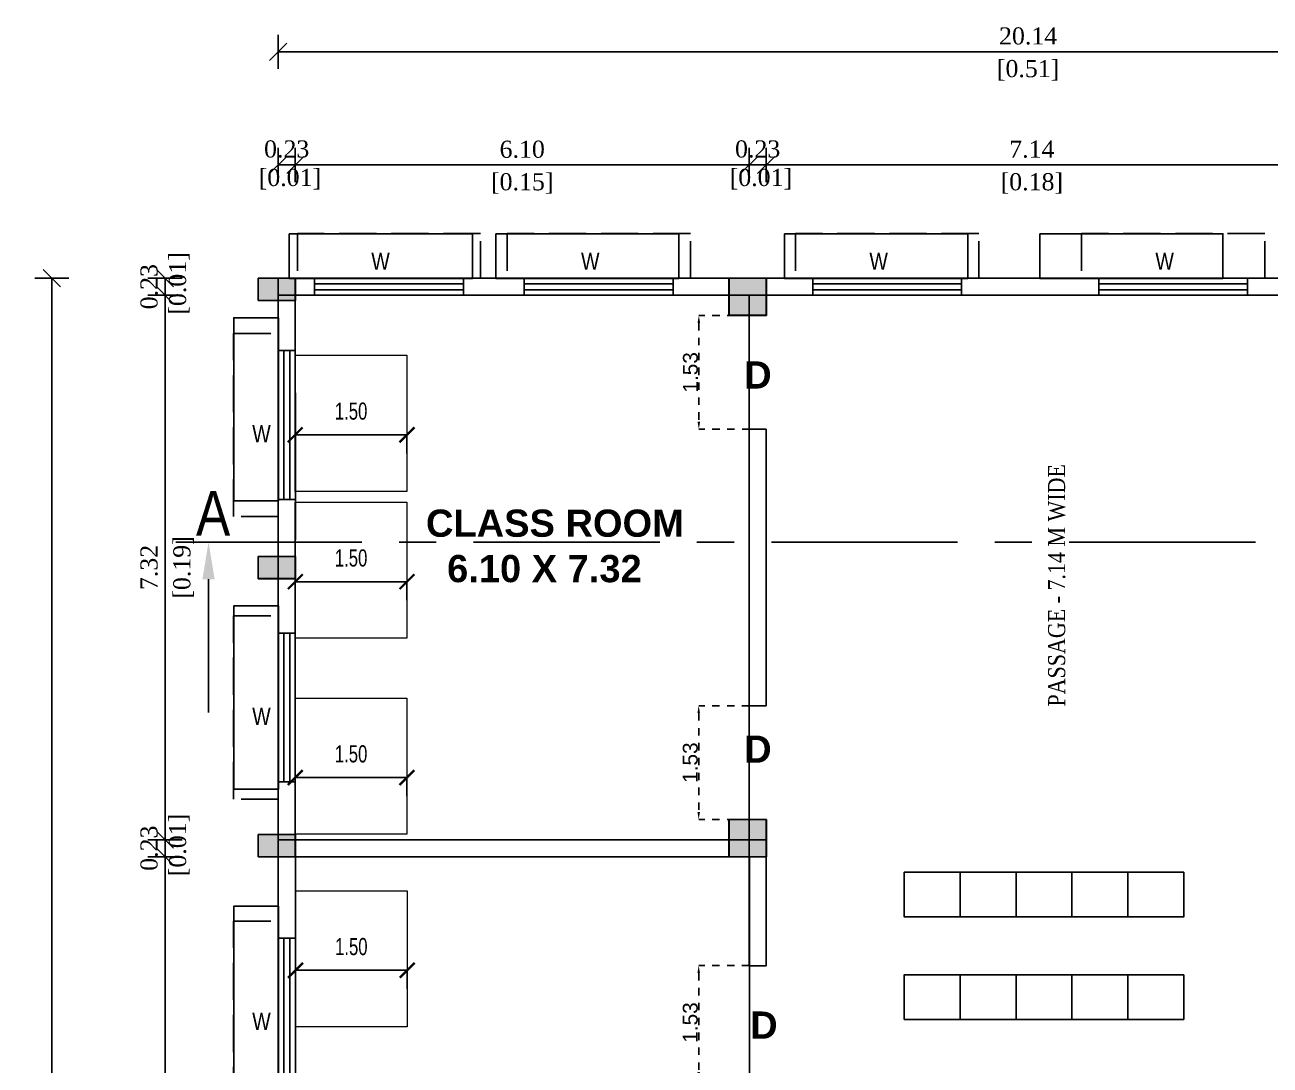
# Model space of a CAD drawing. Header units: metres. Extents: x 789 to 1127, y 8 to 183.
# Drawn here: x 857.51 to 874.23, y 100.08 to 114.05 of the extents above; entities that cross this region are included whole.
import ezdxf
from ezdxf import colors
from ezdxf.entities.mleader import LeaderData, LeaderLine
from ezdxf.math import Vec2, Vec3

# ---------------------------------------------------------------- set-up
doc = ezdxf.new("R2010")
doc.units = ezdxf.units.M
doc.header["$MEASUREMENT"] = 0
doc.header["$PDMODE"] = 96
for name, pattern in [('CABLIN', [0.35, 0.25, -0.1]), ('CENTER', [2, 1.25, -0.25, 0.25, -0.25]), ('DOT2', [0.125, 0, -0.125])]:
    doc.linetypes.add(name, pattern=pattern)
for name, color, linetype in [('BLK_1_FLR_0_CHAJJA', 6, 'Continuous'), ('BLK_1_FLR_0_REGULAR_ROOM_1', 117, 'Continuous'), ('BLK_1_FLR_1_BLT_UP_AREA', 26, 'Continuous'), ('BLK_1_FLR_1_CARPET_AREA', 25, 'Continuous'), ('BLK_1_FLR_1_EXIT_WIDTH_DOOR', 2, 'Continuous'), ('BLK_1_FLR_1_URINAL', 235, 'Continuous'), ('ED', 30, 'Continuous'), ('T E X T', 7, 'Continuous'), ('W A L L', 125, 'Continuous')]:
    doc.layers.add(name, color=color, linetype=linetype)
doc.layers.add('BLK_1_FLR_0_ROOM_1_LIGHT_VENTILATION_1', color=232, linetype='Continuous', lineweight=0)
doc.styles.add('CORPORATION', font='arial.ttf')
doc.styles.add('DIM 100', font='ARIALN.TTF', dxfattribs={"width": 0.85, "height": 0.23})
doc.styles.add('PDF Arial Bold', font='arialbd.ttf')
doc.styles.add('rs', font='arial.ttf', dxfattribs={"width": 0.85})
doc.styles.get("Standard").update_dxf_attribs({"font": 'BOOKOS.TTF'})
doc.styles.add('swc', font='swissc.ttf', dxfattribs={"height": 250})
doc.dimstyles.new('Dim-outter', dxfattribs={"dimtxt": 1, "dimasz": 1, "dimexe": 0, "dimexo": 0, "dimgap": 1, "dimtad": 1, "dimlfac": -1, "dimzin": 3, "dimdsep": 46, "dimtxsty": 'CORPORATION', "dimblk": 'ARCHTICK', "dimcen": 0.125, "dimclrd": 8, "dimclre": 8, "dimclrt": 256, "dimazin": 0, "dimtfac": 0.5, "dimtix": 1, "dimtmove": 2, "dimatfit": 3, "dimfxl": 0, "dimtolj": 1, "dimtzin": 0, "dimarcsym": 0})
doc.dimstyles.new('GRID DIM 400', dxfattribs={"dimscale": 0, "dimtxt": 0.8, "dimasz": 0.2, "dimexe": 0, "dimexo": 0, "dimgap": 0.2, "dimtad": 0, "dimlfac": -0.1, "dimzin": 1, "dimdsep": 46, "dimtxsty": 'DIM 100', "dimblk": 'ARCHTICK', "dimcen": 0, "dimclrd": 256, "dimclre": 252, "dimclrt": 4, "dimazin": 0, "dimtfac": 1, "dimtix": 1, "dimtofl": 0, "dimtmove": 2, "dimatfit": 0, "dimfxl": 0, "dimtolj": 1, "dimtzin": 0, "dimarcsym": 0})
doc.dimstyles.new('STANDARD$0', dxfattribs={"dimtxt": 7, "dimasz": 3, "dimexe": 3, "dimexo": 1, "dimgap": 1.5, "dimtad": 1, "dimdec": 1, "dimzin": 1, "dimdsep": 46, "dimlunit": 4, "dimtxsty": 'Standard', "dimblk": 'OBLIQUE', "dimcen": 0.09375, "dimdle": 1, "dimclrd": 8, "dimclre": 8, "dimclrt": 7, "dimadec": 1, "dimazin": 0, "dimtfac": 1, "dimtdec": 1, "dimtix": 1, "dimtmove": 2, "dimatfit": 3, "dimldrblk": 'ARCHTICK', "dimfxl": 0, "dimfrac": 2, "dimtolj": 1, "dimtzin": 0, "dimarcsym": 0})

# ---------------------------------------------------------------- blocks, each defined once
blk = doc.blocks.new('_Oblique')
at = {"color": 0, "linetype": 'ByBlock', "lineweight": -2}
blk.add_line((-0.5, -0.5), (0.5, 0.5), dxfattribs=at)
blk = doc.blocks.new('*D366')
at = {"layer": 'Defpoints', "color": 0}
for p in [(859.392, 102.877), (860.912, 102.877), (860.912, 94.952)]:
    blk.add_point(p, dxfattribs=at)
at = {"layer": 'ED', "color": 0, "lineweight": -2}
for p, q in [((859.622, 102.877), (859.162, 102.877)), ((859.392, 94.952), (859.392, 102.877)), ((859.622, 94.952), (859.162, 94.952))]:
    blk.add_line(p, q, dxfattribs=at)
at = {"layer": 'ED', "color": 0, "lineweight": -2, "xscale": 0.23, "yscale": 0.23, "zscale": 0.23}
for p, rotation in [((859.392, 102.877), 90), ((859.392, 94.952), 270)]:
    blk.add_blockref('_Oblique', p, dxfattribs=dict(at, rotation=rotation))
at = {"layer": 'ED', "color": 0, "char_height": 0.23, "attachment_point": 5, "rotation": 90}
for s, insert in [('\\A1;7.92', (859.179, 98.915)), ('\\A1;[0.20]', (859.641, 98.915))]:
    blk.add_mtext(s, dxfattribs=dict(at, insert=insert))
blk = doc.blocks.new('*D194')
at = {"layer": 'Defpoints', "color": 0}
for p in [(859.392, 103.106), (860.912, 103.106), (860.912, 102.877)]:
    blk.add_point(p, dxfattribs=at)
at = {"layer": 'ED', "color": 0, "lineweight": -2}
for p, q in [((859.622, 103.106), (859.162, 103.106)), ((859.392, 102.877), (859.392, 103.106)), ((859.622, 102.877), (859.162, 102.877))]:
    blk.add_line(p, q, dxfattribs=at)
at = {"layer": 'ED', "color": 0, "lineweight": -2, "xscale": 0.23, "yscale": 0.23, "zscale": 0.23}
for p, rotation in [((859.392, 103.106), 90), ((859.392, 102.877), 270)]:
    blk.add_blockref('_Oblique', p, dxfattribs=dict(at, rotation=rotation))
at = {"layer": 'ED', "color": 0, "insert": (859.392, 102.992), "char_height": 0.23, "attachment_point": 5, "rotation": 90}
blk.add_mtext('\\A1;0.23\\P [0.01]', dxfattribs=at)
blk = doc.blocks.new('*D367')
at = {"layer": 'Defpoints', "color": 0}
for p in [(859.392, 110.421), (860.912, 110.421), (860.912, 103.106)]:
    blk.add_point(p, dxfattribs=at)
at = {"layer": 'ED', "color": 0, "lineweight": -2}
for p, q in [((859.622, 110.421), (859.162, 110.421)), ((859.392, 103.106), (859.392, 110.421)), ((859.622, 103.106), (859.162, 103.106))]:
    blk.add_line(p, q, dxfattribs=at)
at = {"layer": 'ED', "color": 0, "lineweight": -2, "xscale": 0.23, "yscale": 0.23, "zscale": 0.23}
for p, rotation in [((859.392, 110.421), 90), ((859.392, 103.106), 270)]:
    blk.add_blockref('_Oblique', p, dxfattribs=dict(at, rotation=rotation))
at = {"layer": 'ED', "color": 0, "char_height": 0.23, "attachment_point": 5, "rotation": 90}
for s, insert in [('\\A1;7.32', (859.179, 106.763)), ('\\A1;[0.19]', (859.641, 106.763))]:
    blk.add_mtext(s, dxfattribs=dict(at, insert=insert))
blk = doc.blocks.new('*D195')
at = {"layer": 'Defpoints', "color": 0}
for p in [(859.392, 110.65), (860.912, 110.65), (860.912, 110.421)]:
    blk.add_point(p, dxfattribs=at)
at = {"layer": 'ED', "color": 0, "lineweight": -2}
for p, q in [((859.622, 110.65), (859.162, 110.65)), ((859.392, 110.421), (859.392, 110.65)), ((859.622, 110.421), (859.162, 110.421))]:
    blk.add_line(p, q, dxfattribs=at)
at = {"layer": 'ED', "color": 0, "lineweight": -2, "xscale": 0.23, "yscale": 0.23, "zscale": 0.23}
for p, rotation in [((859.392, 110.65), 90), ((859.392, 110.421), 270)]:
    blk.add_blockref('_Oblique', p, dxfattribs=dict(at, rotation=rotation))
at = {"layer": 'ED', "color": 0, "insert": (859.392, 110.535), "char_height": 0.23, "attachment_point": 5, "rotation": 90}
blk.add_mtext('\\A1;0.23\\P [0.01]', dxfattribs=at)
blk = doc.blocks.new('*D206')
at = {"layer": 'Defpoints', "color": 0}
for p in [(861.141, 112.17), (860.912, 110.65), (861.141, 110.65)]:
    blk.add_point(p, dxfattribs=at)
at = {"layer": 'ED', "color": 0, "lineweight": -2}
for p, q in [((860.912, 111.94), (860.912, 112.4)), ((861.141, 111.94), (861.141, 112.4)), ((860.912, 112.17), (861.141, 112.17))]:
    blk.add_line(p, q, dxfattribs=at)
at = {"layer": 'ED', "color": 0, "lineweight": -2, "xscale": 0.23, "yscale": 0.23, "zscale": 0.23, "rotation": 180}
blk.add_blockref('_Oblique', (860.912, 112.17), dxfattribs=at)
at = {"layer": 'ED', "color": 0, "lineweight": -2, "xscale": 0.23, "yscale": 0.23, "zscale": 0.23}
blk.add_blockref('_Oblique', (861.141, 112.17), dxfattribs=at)
at = {"layer": 'ED', "color": 0, "insert": (861.026, 112.17), "char_height": 0.23, "attachment_point": 5}
blk.add_mtext('\\A1;0.23\\P [0.01]', dxfattribs=at)
blk = doc.blocks.new('*D207')
at = {"layer": 'Defpoints', "color": 0}
for p in [(867.237, 112.17), (861.141, 110.65), (867.237, 108.475)]:
    blk.add_point(p, dxfattribs=at)
at = {"layer": 'ED', "color": 0, "lineweight": -2}
for p, q in [((861.141, 111.94), (861.141, 112.4)), ((867.237, 111.94), (867.237, 112.4)), ((861.141, 112.17), (867.237, 112.17))]:
    blk.add_line(p, q, dxfattribs=at)
at = {"layer": 'ED', "color": 0, "lineweight": -2, "xscale": 0.23, "yscale": 0.23, "zscale": 0.23, "rotation": 180}
blk.add_blockref('_Oblique', (861.141, 112.17), dxfattribs=at)
at = {"layer": 'ED', "color": 0, "lineweight": -2, "xscale": 0.23, "yscale": 0.23, "zscale": 0.23}
blk.add_blockref('_Oblique', (867.237, 112.17), dxfattribs=at)
at = {"layer": 'ED', "color": 0, "char_height": 0.23, "attachment_point": 5}
for s, insert in [('\\A1;6.10', (864.189, 112.379)), ('\\A1;[0.15]', (864.189, 111.921))]:
    blk.add_mtext(s, dxfattribs=dict(at, insert=insert))
blk = doc.blocks.new('*D145')
at = {"layer": 'Defpoints', "color": 0}
for p in [(881.054, 113.69), (860.912, 110.272), (881.054, 110.128)]:
    blk.add_point(p, dxfattribs=at)
at = {"layer": 'ED', "color": 0, "lineweight": -2}
for p, q in [((860.912, 113.46), (860.912, 113.92)), ((881.054, 113.46), (881.054, 113.92)), ((860.912, 113.69), (881.054, 113.69))]:
    blk.add_line(p, q, dxfattribs=at)
at = {"layer": 'ED', "color": 0, "lineweight": -2, "xscale": 0.23, "yscale": 0.23, "zscale": 0.23, "rotation": 180}
blk.add_blockref('_Oblique', (860.912, 113.69), dxfattribs=at)
at = {"layer": 'ED', "color": 0, "lineweight": -2, "xscale": 0.23, "yscale": 0.23, "zscale": 0.23}
blk.add_blockref('_Oblique', (881.054, 113.69), dxfattribs=at)
at = {"layer": 'ED', "color": 0, "char_height": 0.23, "attachment_point": 5}
for s, insert in [('\\A1;20.14', (870.983, 113.901)), ('\\A1;[0.51]', (870.983, 113.441))]:
    blk.add_mtext(s, dxfattribs=dict(at, insert=insert))
blk = doc.blocks.new('*D422')
at = {"layer": 'Defpoints', "color": 0}
for p in [(861.17, 110.65), (857.872, 57.308), (861.17, 57.308)]:
    blk.add_point(p, dxfattribs=at)
at = {"layer": 'ED', "color": 0, "lineweight": -2}
for p, q in [((858.102, 110.65), (857.642, 110.65)), ((857.872, 110.65), (857.872, 57.308)), ((858.102, 57.308), (857.642, 57.308))]:
    blk.add_line(p, q, dxfattribs=at)
at = {"layer": 'ED', "color": 0, "lineweight": -2, "xscale": 0.23, "yscale": 0.23, "zscale": 0.23}
for p, rotation in [((857.872, 110.65), 90), ((857.872, 57.308), 270)]:
    blk.add_blockref('_Oblique', p, dxfattribs=dict(at, rotation=rotation))
at = {"layer": 'ED', "color": 0, "char_height": 0.23, "attachment_point": 5, "rotation": 90}
for s, insert in [('\\A1;53.34', (857.661, 83.979)), ('\\A1;[1.35]', (858.121, 83.979))]:
    blk.add_mtext(s, dxfattribs=dict(at, insert=insert))
blk = doc.blocks.new('*D423')
at = {"layer": 'Defpoints', "color": 0}
for p in [(867.465, 112.17), (867.237, 108.19), (867.465, 108.19)]:
    blk.add_point(p, dxfattribs=at)
at = {"layer": 'ED', "color": 0, "lineweight": -2}
for p, q in [((867.237, 111.94), (867.237, 112.4)), ((867.465, 111.94), (867.465, 112.4)), ((867.237, 112.17), (867.465, 112.17))]:
    blk.add_line(p, q, dxfattribs=at)
at = {"layer": 'ED', "color": 0, "lineweight": -2, "xscale": 0.23, "yscale": 0.23, "zscale": 0.23, "rotation": 180}
blk.add_blockref('_Oblique', (867.237, 112.17), dxfattribs=at)
at = {"layer": 'ED', "color": 0, "lineweight": -2, "xscale": 0.23, "yscale": 0.23, "zscale": 0.23}
blk.add_blockref('_Oblique', (867.465, 112.17), dxfattribs=at)
at = {"layer": 'ED', "color": 0, "insert": (867.351, 112.17), "char_height": 0.23, "attachment_point": 5}
blk.add_mtext('\\A1;0.23\\P [0.01]', dxfattribs=at)
blk = doc.blocks.new('*D424')
at = {"layer": 'Defpoints', "color": 0}
for p in [(874.601, 112.17), (867.465, 107.959), (874.601, 107.959)]:
    blk.add_point(p, dxfattribs=at)
at = {"layer": 'ED', "color": 0, "lineweight": -2}
for p, q in [((867.465, 111.94), (867.465, 112.4)), ((874.601, 111.94), (874.601, 112.4)), ((867.465, 112.17), (874.601, 112.17))]:
    blk.add_line(p, q, dxfattribs=at)
at = {"layer": 'ED', "color": 0, "lineweight": -2, "xscale": 0.23, "yscale": 0.23, "zscale": 0.23, "rotation": 180}
blk.add_blockref('_Oblique', (867.465, 112.17), dxfattribs=at)
at = {"layer": 'ED', "color": 0, "lineweight": -2, "xscale": 0.23, "yscale": 0.23, "zscale": 0.23}
blk.add_blockref('_Oblique', (874.601, 112.17), dxfattribs=at)
at = {"layer": 'ED', "color": 0, "char_height": 0.23, "attachment_point": 5}
for s, insert in [('\\A1;7.14', (871.033, 112.38)), ('\\A1;[0.18]', (871.033, 111.921))]:
    blk.add_mtext(s, dxfattribs=dict(at, insert=insert))
blk = doc.blocks.new('45')
h = blk.add_hatch(color=143)
h.dxf.hatch_style = 1
h.paths.add_polyline_path([(11205.452, -3161.162), (11205.952, -3161.162), (11205.952, -3160.862), (11205.452, -3160.862)])
h = blk.add_hatch(color=85)
h.dxf.hatch_style = 1
h.paths.add_polyline_path([(11211.776, -3161.362), (11212.276, -3161.362), (11212.276, -3160.862), (11211.776, -3160.862)])
h = blk.add_hatch(color=143)
h.dxf.hatch_style = 1
h.paths.add_polyline_path([(11205.452, -3164.898), (11205.952, -3164.898), (11205.952, -3164.598), (11205.452, -3164.598)])
h = blk.add_hatch(color=143)
h.dxf.hatch_style = 1
h.paths.add_polyline_path([(11205.452, -3168.635), (11205.952, -3168.635), (11205.952, -3168.335), (11205.452, -3168.335)])
for points in [[(11205.452, -3161.162), (11205.952, -3161.162), (11205.952, -3160.862), (11205.452, -3160.862)], [(11211.776, -3161.362), (11212.276, -3161.362), (11212.276, -3160.862), (11211.776, -3160.862)], [(11205.452, -3164.898), (11205.952, -3164.898), (11205.952, -3164.598), (11205.452, -3164.598)], [(11205.452, -3168.635), (11205.952, -3168.635), (11205.952, -3168.335), (11205.452, -3168.335)]]:
    blk.add_lwpolyline(points, close=True)
blk = doc.blocks.new('369')
h = blk.add_hatch(color=143)
h.dxf.hatch_style = 1
h.paths.add_polyline_path([(11109.904, -3158.259), (11110.404, -3158.259), (11110.404, -3157.959), (11109.904, -3157.959)])
h = blk.add_hatch(color=85)
h.dxf.hatch_style = 1
h.paths.add_polyline_path([(11116.229, -3158.459), (11116.729, -3158.459), (11116.729, -3157.959), (11116.229, -3157.959)])
h = blk.add_hatch(color=143)
h.dxf.hatch_style = 1
h.paths.add_polyline_path([(11109.904, -3161.995), (11110.404, -3161.995), (11110.404, -3161.696), (11109.904, -3161.696)])
h = blk.add_hatch(color=85)
h.dxf.hatch_style = 1
h.paths.add_polyline_path([(11116.229, -3165.732), (11116.729, -3165.732), (11116.729, -3165.232), (11116.229, -3165.232)])
h = blk.add_hatch(color=143)
h.dxf.hatch_style = 1
h.paths.add_polyline_path([(11109.904, -3165.732), (11110.404, -3165.732), (11110.404, -3165.432), (11109.904, -3165.432)])
for points in [[(11109.904, -3158.259), (11110.404, -3158.259), (11110.404, -3157.959), (11109.904, -3157.959)], [(11116.229, -3158.459), (11116.729, -3158.459), (11116.729, -3157.959), (11116.229, -3157.959)], [(11109.904, -3161.995), (11110.404, -3161.995), (11110.404, -3161.696), (11109.904, -3161.696)], [(11116.229, -3165.732), (11116.729, -3165.732), (11116.729, -3165.232), (11116.229, -3165.232)], [(11109.904, -3165.732), (11110.404, -3165.732), (11110.404, -3165.432), (11109.904, -3165.432)]]:
    blk.add_lwpolyline(points, close=True)
blk = doc.blocks.new('_ArchTick')
at = {"color": 0, "linetype": 'ByBlock', "const_width": 0.15}
blk.add_lwpolyline([(-0.5, -0.5), (0.5, 0.5)], dxfattribs=at)
blk = doc.blocks.new('*D257')
at = {"layer": 'BLK_1_FLR_0_ROOM_1_LIGHT_VENTILATION_1', "lineweight": -2}
for p, q in [((861.144, 101.102), (861.144, 101.352)), ((861.144, 101.352), (862.644, 101.352)), ((862.644, 101.102), (862.644, 101.352))]:
    blk.add_line(p, q, dxfattribs=at)
at = {"layer": 'Defpoints', "color": 0}
for p in [(862.644, 101.352), (861.144, 101.06), (862.644, 101.06)]:
    blk.add_point(p, dxfattribs=at)
at = {"layer": 'BLK_1_FLR_0_ROOM_1_LIGHT_VENTILATION_1', "lineweight": -2, "xscale": 0.2, "yscale": 0.2, "zscale": 0.2, "rotation": 180}
blk.add_blockref('_ArchTick', (861.144, 101.352), dxfattribs=at)
at = {"layer": 'BLK_1_FLR_0_ROOM_1_LIGHT_VENTILATION_1', "lineweight": -2, "xscale": 0.2, "yscale": 0.2, "zscale": 0.2}
blk.add_blockref('_ArchTick', (862.644, 101.352), dxfattribs=at)
at = {"layer": 'BLK_1_FLR_0_ROOM_1_LIGHT_VENTILATION_1', "insert": (861.894, 101.669), "char_height": 0.23, "attachment_point": 5, "style": 'DIM 100'}
blk.add_mtext('\\A1;1.50', dxfattribs=at)
blk = doc.blocks.new('*D258')
at = {"layer": 'BLK_1_FLR_0_ROOM_1_LIGHT_VENTILATION_1', "lineweight": -2}
for p, q in [((861.141, 103.691), (861.141, 103.941)), ((861.141, 103.941), (862.641, 103.941)), ((862.641, 103.691), (862.641, 103.941))]:
    blk.add_line(p, q, dxfattribs=at)
at = {"layer": 'Defpoints', "color": 0}
for p in [(862.641, 103.941), (861.141, 103.649), (862.641, 103.649)]:
    blk.add_point(p, dxfattribs=at)
at = {"layer": 'BLK_1_FLR_0_ROOM_1_LIGHT_VENTILATION_1', "lineweight": -2, "xscale": 0.2, "yscale": 0.2, "zscale": 0.2, "rotation": 180}
blk.add_blockref('_ArchTick', (861.141, 103.941), dxfattribs=at)
at = {"layer": 'BLK_1_FLR_0_ROOM_1_LIGHT_VENTILATION_1', "lineweight": -2, "xscale": 0.2, "yscale": 0.2, "zscale": 0.2}
blk.add_blockref('_ArchTick', (862.641, 103.941), dxfattribs=at)
at = {"layer": 'BLK_1_FLR_0_ROOM_1_LIGHT_VENTILATION_1', "insert": (861.891, 104.258), "char_height": 0.23, "attachment_point": 5, "style": 'DIM 100'}
blk.add_mtext('\\A1;1.50', dxfattribs=at)
blk = doc.blocks.new('*D259')
at = {"layer": 'BLK_1_FLR_0_ROOM_1_LIGHT_VENTILATION_1', "lineweight": -2}
for p, q in [((861.141, 106.322), (861.141, 106.572)), ((861.141, 106.572), (862.641, 106.572)), ((862.641, 106.322), (862.641, 106.572))]:
    blk.add_line(p, q, dxfattribs=at)
at = {"layer": 'Defpoints', "color": 0}
for p in [(862.641, 106.572), (861.141, 106.28), (862.641, 106.28)]:
    blk.add_point(p, dxfattribs=at)
at = {"layer": 'BLK_1_FLR_0_ROOM_1_LIGHT_VENTILATION_1', "lineweight": -2, "xscale": 0.2, "yscale": 0.2, "zscale": 0.2, "rotation": 180}
blk.add_blockref('_ArchTick', (861.141, 106.572), dxfattribs=at)
at = {"layer": 'BLK_1_FLR_0_ROOM_1_LIGHT_VENTILATION_1', "lineweight": -2, "xscale": 0.2, "yscale": 0.2, "zscale": 0.2}
blk.add_blockref('_ArchTick', (862.641, 106.572), dxfattribs=at)
at = {"layer": 'BLK_1_FLR_0_ROOM_1_LIGHT_VENTILATION_1', "insert": (861.891, 106.889), "char_height": 0.23, "attachment_point": 5, "style": 'DIM 100'}
blk.add_mtext('\\A1;1.50', dxfattribs=at)
blk = doc.blocks.new('*D260')
at = {"layer": 'BLK_1_FLR_0_ROOM_1_LIGHT_VENTILATION_1', "lineweight": -2}
for p, q in [((861.141, 108.295), (861.141, 108.545)), ((861.141, 108.545), (862.641, 108.545)), ((862.641, 108.295), (862.641, 108.545))]:
    blk.add_line(p, q, dxfattribs=at)
at = {"layer": 'Defpoints', "color": 0}
for p in [(862.641, 108.545), (861.141, 108.253), (862.641, 108.253)]:
    blk.add_point(p, dxfattribs=at)
at = {"layer": 'BLK_1_FLR_0_ROOM_1_LIGHT_VENTILATION_1', "lineweight": -2, "xscale": 0.2, "yscale": 0.2, "zscale": 0.2, "rotation": 180}
blk.add_blockref('_ArchTick', (861.141, 108.545), dxfattribs=at)
at = {"layer": 'BLK_1_FLR_0_ROOM_1_LIGHT_VENTILATION_1', "lineweight": -2, "xscale": 0.2, "yscale": 0.2, "zscale": 0.2}
blk.add_blockref('_ArchTick', (862.641, 108.545), dxfattribs=at)
at = {"layer": 'BLK_1_FLR_0_ROOM_1_LIGHT_VENTILATION_1', "insert": (861.891, 108.862), "char_height": 0.23, "attachment_point": 5, "style": 'DIM 100'}
blk.add_mtext('\\A1;1.50', dxfattribs=at)
blk = doc.blocks.new('*D261')
at = {"layer": 'BLK_1_FLR_1_EXIT_WIDTH_DOOR', "linetype": 'DOT2', "lineweight": -2, "ltscale": 0.05}
for p, q in [((867.24, 101.414), (866.559, 101.414)), ((866.559, 101.314), (866.559, 99.986)), ((867.24, 99.886), (866.559, 99.886))]:
    blk.add_line(p, q, dxfattribs=at)
at = {"layer": 'BLK_1_FLR_1_EXIT_WIDTH_DOOR', "ltscale": 0.05}
for points in [[(866.542, 101.314), (866.576, 101.314), (866.559, 101.414)], [(866.542, 99.986), (866.576, 99.986), (866.559, 99.886)]]:
    blk.add_solid(points, dxfattribs=at)
at = {"layer": 'Defpoints', "color": 0, "ltscale": 0.05}
for p in [(867.24, 101.414), (866.559, 99.886), (867.24, 99.886)]:
    blk.add_point(p, dxfattribs=at)
at = {"layer": 'BLK_1_FLR_1_EXIT_WIDTH_DOOR', "ltscale": 0.05, "insert": (866.447, 100.65), "char_height": 0.2, "attachment_point": 5, "rotation": 90, "style": 'CORPORATION'}
blk.add_mtext('\\A1;1.53', dxfattribs=at)
blk = doc.blocks.new('*D262')
at = {"layer": 'BLK_1_FLR_1_EXIT_WIDTH_DOOR', "linetype": 'DOT2', "lineweight": -2, "ltscale": 0.05}
for p, q in [((867.24, 101.414), (866.559, 101.414)), ((866.559, 101.314), (866.559, 99.986)), ((867.24, 99.886), (866.559, 99.886))]:
    blk.add_line(p, q, dxfattribs=at)
at = {"layer": 'BLK_1_FLR_1_EXIT_WIDTH_DOOR', "ltscale": 0.05}
for points in [[(866.542, 101.314), (866.576, 101.314), (866.559, 101.414)], [(866.542, 99.986), (866.576, 99.986), (866.559, 99.886)]]:
    blk.add_solid(points, dxfattribs=at)
at = {"layer": 'Defpoints', "color": 0, "ltscale": 0.05}
for p in [(867.24, 101.414), (866.559, 99.886), (867.24, 99.886)]:
    blk.add_point(p, dxfattribs=at)
at = {"layer": 'BLK_1_FLR_1_EXIT_WIDTH_DOOR', "ltscale": 0.05, "insert": (866.447, 100.65), "char_height": 0.2, "attachment_point": 5, "rotation": 90, "style": 'CORPORATION'}
blk.add_mtext('\\A1;1.53', dxfattribs=at)
blk = doc.blocks.new('*D275')
at = {"layer": 'BLK_1_FLR_1_EXIT_WIDTH_DOOR', "linetype": 'DOT2', "lineweight": -2, "ltscale": 0.05}
for p, q in [((867.24, 104.906), (866.559, 104.906)), ((866.559, 104.806), (866.559, 103.477)), ((867.24, 103.377), (866.559, 103.377))]:
    blk.add_line(p, q, dxfattribs=at)
at = {"layer": 'BLK_1_FLR_1_EXIT_WIDTH_DOOR', "ltscale": 0.05}
for points in [[(866.542, 104.806), (866.576, 104.806), (866.559, 104.906)], [(866.542, 103.477), (866.576, 103.477), (866.559, 103.377)]]:
    blk.add_solid(points, dxfattribs=at)
at = {"layer": 'Defpoints', "color": 0, "ltscale": 0.05}
for p in [(867.24, 104.906), (866.559, 103.377), (867.24, 103.377)]:
    blk.add_point(p, dxfattribs=at)
at = {"layer": 'BLK_1_FLR_1_EXIT_WIDTH_DOOR', "ltscale": 0.05, "insert": (866.447, 104.141), "char_height": 0.2, "attachment_point": 5, "rotation": 90, "style": 'CORPORATION'}
blk.add_mtext('\\A1;1.53', dxfattribs=at)
blk = doc.blocks.new('*D276')
at = {"layer": 'BLK_1_FLR_1_EXIT_WIDTH_DOOR', "linetype": 'DOT2', "lineweight": -2, "ltscale": 0.05}
for p, q in [((867.24, 104.906), (866.559, 104.906)), ((866.559, 104.806), (866.559, 103.477)), ((867.24, 103.377), (866.559, 103.377))]:
    blk.add_line(p, q, dxfattribs=at)
at = {"layer": 'BLK_1_FLR_1_EXIT_WIDTH_DOOR', "ltscale": 0.05}
for points in [[(866.542, 104.806), (866.576, 104.806), (866.559, 104.906)], [(866.542, 103.477), (866.576, 103.477), (866.559, 103.377)]]:
    blk.add_solid(points, dxfattribs=at)
at = {"layer": 'Defpoints', "color": 0, "ltscale": 0.05}
for p in [(867.24, 104.906), (866.559, 103.377), (867.24, 103.377)]:
    blk.add_point(p, dxfattribs=at)
at = {"layer": 'BLK_1_FLR_1_EXIT_WIDTH_DOOR', "ltscale": 0.05, "insert": (866.447, 104.141), "char_height": 0.2, "attachment_point": 5, "rotation": 90, "style": 'CORPORATION'}
blk.add_mtext('\\A1;1.53', dxfattribs=at)
blk = doc.blocks.new('*D277')
at = {"layer": 'BLK_1_FLR_1_EXIT_WIDTH_DOOR', "linetype": 'DOT2', "lineweight": -2, "ltscale": 0.05}
for p, q in [((867.241, 110.148), (866.561, 110.148)), ((866.561, 110.048), (866.561, 108.72)), ((867.241, 108.62), (866.561, 108.62))]:
    blk.add_line(p, q, dxfattribs=at)
at = {"layer": 'BLK_1_FLR_1_EXIT_WIDTH_DOOR', "ltscale": 0.05}
for points in [[(866.544, 110.048), (866.578, 110.048), (866.561, 110.148)], [(866.544, 108.72), (866.578, 108.72), (866.561, 108.62)]]:
    blk.add_solid(points, dxfattribs=at)
at = {"layer": 'Defpoints', "color": 0, "ltscale": 0.05}
for p in [(867.241, 110.148), (866.561, 108.62), (867.241, 108.62)]:
    blk.add_point(p, dxfattribs=at)
at = {"layer": 'BLK_1_FLR_1_EXIT_WIDTH_DOOR', "ltscale": 0.05, "insert": (866.449, 109.384), "char_height": 0.2, "attachment_point": 5, "rotation": 90, "style": 'CORPORATION'}
blk.add_mtext('\\A1;1.53', dxfattribs=at)
blk = doc.blocks.new('*D278')
at = {"layer": 'BLK_1_FLR_1_EXIT_WIDTH_DOOR', "linetype": 'DOT2', "lineweight": -2, "ltscale": 0.05}
for p, q in [((867.241, 110.148), (866.561, 110.148)), ((866.561, 110.048), (866.561, 108.72)), ((867.241, 108.62), (866.561, 108.62))]:
    blk.add_line(p, q, dxfattribs=at)
at = {"layer": 'BLK_1_FLR_1_EXIT_WIDTH_DOOR', "ltscale": 0.05}
for points in [[(866.544, 110.048), (866.578, 110.048), (866.561, 110.148)], [(866.544, 108.72), (866.578, 108.72), (866.561, 108.62)]]:
    blk.add_solid(points, dxfattribs=at)
at = {"layer": 'Defpoints', "color": 0, "ltscale": 0.05}
for p in [(867.241, 110.148), (866.561, 108.62), (867.241, 108.62)]:
    blk.add_point(p, dxfattribs=at)
at = {"layer": 'BLK_1_FLR_1_EXIT_WIDTH_DOOR', "ltscale": 0.05, "insert": (866.449, 109.384), "char_height": 0.2, "attachment_point": 5, "rotation": 90, "style": 'CORPORATION'}
blk.add_mtext('\\A1;1.53', dxfattribs=at)

msp = doc.modelspace()

# ---------------------------------------------------------------- hatches: boundary and pattern name
h = msp.add_hatch(color=256)
h.dxf.hatch_style = 1
h.paths.add_polyline_path([(860.64079, 110.35107), (861.14079, 110.35107), (861.14079, 110.65104), (860.64079, 110.65104)])
h = msp.add_hatch(color=256)
h.dxf.hatch_style = 1
h.paths.add_polyline_path([(866.96515, 110.15104), (867.46515, 110.15104), (867.46515, 110.65104), (866.96515, 110.65104)])
h = msp.add_hatch(color=256)
h.dxf.hatch_style = 1
h.paths.add_polyline_path([(860.64079, 106.61228), (861.14079, 106.61228), (861.14079, 106.91226), (860.64079, 106.91226)])
h = msp.add_hatch(color=256)
h.dxf.hatch_style = 1
h.paths.add_polyline_path([(866.96539, 102.87726), (867.46539, 102.87726), (867.46539, 103.37726), (866.96539, 103.37726)])
h = msp.add_hatch(color=256)
h.dxf.hatch_style = 1
h.paths.add_polyline_path([(860.64079, 102.87726), (861.14079, 102.87726), (861.14079, 103.17723), (860.64079, 103.17723)])

# ---------------------------------------------------------------- linework, layer by layer
at = {"layer": 'BLK_1_FLR_0_CHAJJA', "linetype": 'Continuous'}
for points in [[(861.05923, 111.24684), (861.05923, 110.64688), (863.51923, 110.64688), (863.51923, 111.24684)], [(863.83377, 111.24684), (863.83377, 110.64688), (866.29377, 110.64688), (866.29377, 111.24684)], [(867.71323, 111.24684), (867.71323, 110.64688), (870.17323, 110.64688), (870.17323, 111.24684)], [(871.13915, 111.24684), (871.13915, 110.64688), (873.59915, 110.64688), (873.59915, 111.24684)], [(860.31527, 107.6576), (860.91522, 107.6576), (860.91522, 110.1176), (860.31527, 110.1176)], [(860.31527, 103.78653), (860.91522, 103.78653), (860.91522, 106.24653), (860.31527, 106.24653)], [(860.31527, 99.75142), (860.91522, 99.75142), (860.91522, 102.21142), (860.31527, 102.21142)]]:
    msp.add_lwpolyline(points, close=True, dxfattribs=at)
at = {"layer": 'BLK_1_FLR_0_REGULAR_ROOM_1', "color": 3}
for points in [[(867.23679, 110.42175), (861.14079, 110.42106), (861.14333, 107.80101), (861.14079, 106.45651), (861.14079, 106.45651), (861.14079, 106.45651), (861.14079, 103.10586), (867.23679, 103.10655)], [(867.23679, 110.42175), (861.14079, 110.42106), (861.14333, 107.80101), (861.14079, 106.45651), (861.14079, 106.45651), (861.14079, 106.45651), (861.14079, 103.10586), (867.23679, 103.10655)], [(867.23959, 94.95246), (867.23959, 102.8798), (864.52231, 102.87472), (863.17781, 102.87726), (863.17781, 102.87726), (863.17781, 102.87726), (861.14382, 102.87726), (861.14382, 94.95246)], [(867.23959, 94.95246), (867.23959, 102.8798), (864.52231, 102.87472), (863.17781, 102.87726), (863.17781, 102.87726), (863.17781, 102.87726), (861.14382, 102.87726), (861.14382, 94.95246)]]:
    msp.add_lwpolyline(points, close=True, dxfattribs=at)
at = {"layer": 'BLK_1_FLR_0_ROOM_1_LIGHT_VENTILATION_1', "color": 3}
for points in [[(862.64079, 109.61292), (862.64079, 107.78412), (861.14079, 107.78412), (861.14079, 109.61292)], [(862.64079, 107.6403), (862.64079, 105.8115), (861.14079, 105.8115), (861.14079, 107.6403)], [(862.64079, 105.00933), (862.64079, 103.18053), (861.14079, 103.18053), (861.14079, 105.00933)], [(862.64382, 102.41985), (862.64382, 100.59105), (861.14382, 100.59105), (861.14382, 102.41985)]]:
    msp.add_lwpolyline(points, close=True, dxfattribs=at)
at = {"layer": 'BLK_1_FLR_1_BLT_UP_AREA', "color": 26}
msp.add_lwpolyline([(881.05415, 57.30805), (881.05415, 110.65082), (860.91219, 110.65082), (860.91219, 57.30805)], close=True, dxfattribs=at)
at = {"layer": 'BLK_1_FLR_1_CARPET_AREA', "color": 15}
for points in [[(867.23679, 110.42175), (861.14079, 110.42106), (861.14333, 107.80101), (861.14079, 106.45651), (861.14079, 106.45651), (861.14079, 106.45651), (861.14079, 103.10586), (867.23679, 103.10655)], [(867.23959, 94.95246), (867.23959, 102.8798), (864.52231, 102.87472), (863.17781, 102.87726), (863.17781, 102.87726), (863.17781, 102.87726), (861.14382, 102.87726), (861.14382, 94.95246)]]:
    msp.add_lwpolyline(points, close=True, dxfattribs=at)
at = {"layer": 'BLK_1_FLR_1_URINAL', "ltscale": 400}
for points in [[(870.07072, 102.66863), (870.07072, 102.06863), (869.31998, 102.06863), (869.31998, 102.66863)], [(870.82146, 102.66863), (870.82146, 102.06863), (870.07072, 102.06863), (870.07072, 102.66863)], [(871.57072, 102.66863), (871.57072, 102.06863), (870.82146, 102.06863), (870.82146, 102.66863)], [(872.32146, 102.66863), (872.32146, 102.06863), (871.57072, 102.06863), (871.57072, 102.66863)], [(873.07221, 102.66863), (873.07221, 102.06863), (872.32146, 102.06863), (872.32146, 102.66863)], [(870.07072, 101.29228), (870.07072, 100.69228), (869.31998, 100.69228), (869.31998, 101.29228)], [(870.82146, 101.29228), (870.82146, 100.69228), (870.07072, 100.69228), (870.07072, 101.29228)], [(871.57072, 101.29228), (871.57072, 100.69228), (870.82146, 100.69228), (870.82146, 101.29228)], [(872.32146, 101.29228), (872.32146, 100.69228), (871.57072, 100.69228), (871.57072, 101.29228)], [(873.07221, 101.29228), (873.07221, 100.69228), (872.32146, 100.69228), (872.32146, 101.29228)]]:
    msp.add_lwpolyline(points, close=True, dxfattribs=at)
at = {"layer": 'W A L L'}
for p, q in [((881.05415, 113.68966), (860.91219, 113.68966)), ((881.05415, 112.16966), (860.91219, 112.16966)), ((859.39219, 110.64966), (859.39219, 57.05368)), ((861.14079, 110.65104), (860.64079, 110.65104)), ((860.64079, 110.65104), (860.64079, 110.35107)), ((881.05415, 110.64966), (860.91219, 110.64966)), ((881.05415, 110.64966), (860.91219, 110.64966)), ((860.91219, 110.64966), (860.91219, 57.30966)), ((861.14079, 110.35107), (861.14079, 110.65104)), ((867.46515, 110.65104), (866.96515, 110.65104)), ((866.96515, 110.65104), (866.96515, 110.15104)), ((867.46515, 110.15104), (867.46515, 110.65104)), ((880.82555, 110.42106), (860.91219, 110.42106)), ((860.64079, 110.35107), (861.14079, 110.35107)), ((866.96515, 110.15104), (867.46515, 110.15104)), ((861.14079, 106.91226), (860.64079, 106.91226)), ((860.64079, 106.91226), (860.64079, 106.61228)), ((861.14079, 106.61228), (861.14079, 106.91226)), ((860.64079, 106.61228), (861.14079, 106.61228)), ((867.46539, 103.37726), (866.96539, 103.37726)), ((866.96539, 103.37726), (866.96539, 102.87726)), ((867.46539, 102.87726), (867.46539, 103.37726)), ((861.14079, 103.17723), (860.64079, 103.17723)), ((860.64079, 103.17723), (860.64079, 102.87726)), ((867.46539, 103.10586), (860.91219, 103.10586)), ((861.14079, 102.87726), (861.14079, 103.17723)), ((867.23655, 101.41388), (867.23655, 103.10586)), ((867.46515, 102.59477), (867.46515, 103.10586)), ((860.64079, 102.87726), (861.14079, 102.87726)), ((867.46539, 102.87726), (860.91219, 102.87726)), ((866.96539, 102.87726), (867.46539, 102.87726)), ((867.46515, 101.41388), (867.46515, 102.59477))]:
    msp.add_line(p, q, dxfattribs=at)
at = {"layer": 'W A L L', "linetype": 'CABLIN', "lineweight": -2, "ltscale": 2}
for p, q in [((861.40044, 111.24854), (861.17044, 111.24854)), ((861.17044, 111.24854), (861.17044, 110.64854)), ((863.63044, 111.24854), (861.40044, 111.24854)), ((863.63044, 110.64854), (863.63044, 111.24854)), ((864.21728, 111.24854), (863.98728, 111.24854)), ((863.98728, 111.24854), (863.98728, 110.64854)), ((866.44728, 111.24854), (864.21728, 111.24854)), ((866.44728, 110.64854), (866.44728, 111.24854)), ((868.08999, 111.24854), (867.85999, 111.24854)), ((867.85999, 111.24854), (867.85999, 110.64854)), ((870.31999, 111.24854), (868.08999, 111.24854)), ((870.31999, 110.64854), (870.31999, 111.24854)), ((871.93071, 111.24854), (871.70071, 111.24854)), ((871.70071, 111.24854), (871.70071, 110.64854)), ((874.16071, 111.24854), (871.93071, 111.24854)), ((874.16071, 110.64854), (874.16071, 111.24854)), ((860.3133, 109.67792), (860.3133, 109.90792)), ((860.3133, 109.90792), (860.9133, 109.90792)), ((860.3133, 107.44792), (860.3133, 109.67792)), ((860.9133, 107.44792), (860.3133, 107.44792)), ((860.3133, 105.88155), (860.3133, 106.11155)), ((860.3133, 106.11155), (860.9133, 106.11155)), ((860.3133, 103.65155), (860.3133, 105.88155)), ((860.9133, 103.65155), (860.3133, 103.65155)), ((860.3133, 101.7835), (860.3133, 102.0135)), ((860.3133, 102.0135), (860.9133, 102.0135)), ((860.3133, 99.5535), (860.3133, 101.7835))]:
    msp.add_line(p, q, dxfattribs=at)
at = {"layer": 'W A L L', "lineweight": -2, "ltscale": 0.5}
for p, q in [((861.40044, 110.64854), (861.40044, 110.42106)), ((863.40044, 110.5748), (861.40044, 110.5748)), ((863.40044, 110.64854), (863.40044, 110.42106)), ((864.21728, 110.64854), (864.21728, 110.42106)), ((866.21728, 110.5748), (864.21728, 110.5748)), ((866.21728, 110.64854), (866.21728, 110.42106)), ((868.08999, 110.64854), (868.08999, 110.42106)), ((870.08999, 110.5748), (868.08999, 110.5748)), ((870.08999, 110.64854), (870.08999, 110.42106)), ((871.93071, 110.64854), (871.93071, 110.42106)), ((873.93071, 110.5748), (871.93071, 110.5748)), ((873.93071, 110.64854), (873.93071, 110.42106)), ((863.40044, 110.4948), (861.40044, 110.4948)), ((866.21728, 110.4948), (864.21728, 110.4948)), ((870.08999, 110.4948), (868.08999, 110.4948)), ((873.93071, 110.4948), (871.93071, 110.4948)), ((867.23679, 110.15104), (867.46539, 110.15104)), ((860.9133, 109.67792), (861.14079, 109.67792)), ((860.98704, 107.67792), (860.98704, 109.67792)), ((861.06704, 107.67792), (861.06704, 109.67792)), ((867.23679, 104.90562), (867.23679, 108.62268)), ((867.23679, 108.62268), (867.46539, 108.62268)), ((867.46539, 104.90562), (867.46539, 108.62268)), ((860.9133, 107.67792), (861.14079, 107.67792)), ((860.9133, 105.88155), (861.14079, 105.88155)), ((860.98704, 103.88155), (860.98704, 105.88155)), ((861.06704, 103.88155), (861.06704, 105.88155)), ((867.23679, 104.90562), (867.46539, 104.90562)), ((860.9133, 103.88155), (861.14079, 103.88155)), ((867.23679, 103.37726), (867.46539, 103.37726)), ((860.9133, 101.7835), (861.14079, 101.7835)), ((860.98704, 99.7835), (860.98704, 101.7835)), ((861.06704, 99.7835), (861.06704, 101.7835))]:
    msp.add_line(p, q, dxfattribs=at)
at = {"layer": 'W A L L', "linetype": 'CENTER', "ltscale": 2}
msp.add_line((859.53511, 107.10484), (882.16909, 107.10484), dxfattribs=at)
at = {"layer": 'W A L L', "lineweight": -3}
msp.add_line((867.46638, 101.41388), (867.23655, 101.41388), dxfattribs=at)

# ---------------------------------------------------------------- block references
at = {"lineweight": -3}
for name, p in [('45', (-10344.80784, 3271.51042)), ('369', (-10249.26034, 3268.60775))]:
    msp.add_blockref(name, p, dxfattribs=at)

# ---------------------------------------------------------------- texts
at = {"layer": 'T E X T', "linetype": 'CABLIN', "lineweight": -2, "ltscale": 2, "char_height": 0.23, "attachment_point": 5, "style": 'swc'}
for insert in [(862.2863, 110.87676), (865.10314, 110.87676), (868.97585, 110.87676), (872.81657, 110.87676), (860.68717, 108.55997), (860.68717, 104.7636), (860.68717, 100.66555)]:
    msp.add_mtext('\\A1;W', dxfattribs=dict(at, insert=insert))
at = {"layer": 'T E X T', "char_height": 0.36575, "attachment_point": 7, "style": 'PDF Arial Bold'}
for insert in [(867.17008, 109.16654), (867.17008, 104.13958), (867.2504, 100.43247)]:
    msp.add_mtext('D', dxfattribs=dict(at, insert=insert))
at = {"layer": 'T E X T', "insert": (871.48596, 104.89468), "char_height": 0.23, "attachment_point": 7, "rotation": 90.008072, "style": 'rs'}
msp.add_mtext_dynamic_manual_height_columns('{\\fTimes New Roman|b0|i0|c0|p18;\\C7;PASSAGE - 7.14 M WIDE }', width=4.7922622, gutter_width=1.25, heights=[0.78989], dxfattribs=at)
at = {"layer": 'T E X T', "lineweight": -2, "ltscale": 0.9, "insert": (860.03798, 107.49238), "char_height": 0.6, "attachment_point": 5, "style": 'swc'}
msp.add_mtext('\\A1;A', dxfattribs=at)
at = {"layer": 'T E X T', "insert": (862.75452, 106.55956), "char_height": 0.3657525, "width": 3.6063441, "attachment_point": 7, "style": 'PDF Arial Bold'}
msp.add_mtext(' CLASS ROOM\\P   6.10 X 7.32', dxfattribs=at)

# ---------------------------------------------------------------- dimensions: what is measured, and where the dimension line sits
at = {"layer": 'BLK_1_FLR_0_ROOM_1_LIGHT_VENTILATION_1', "color": 232}
for base, p1, p2, picture, middle in [((862.64079, 108.54465), (861.14079, 108.25265), (862.64079, 108.25265), '*D260', (861.89079, 108.86208)), ((862.64079, 106.57203), (861.14079, 106.28003), (862.64079, 106.28003), '*D259', (861.89079, 106.88946)), ((862.64079, 103.94106), (861.14079, 103.64905), (862.64079, 103.64905), '*D258', (861.89079, 104.25849)), ((862.64382, 101.35158), (861.14382, 101.05958), (862.64382, 101.05958), '*D257', (861.89382, 101.66901))]:
    dim = msp.add_linear_dim(base=base, p1=p1, p2=p2, dimstyle='GRID DIM 400', override={"dimscale": 1, "dimtxt": 0.23, "dimtad": 1, "dimtoh": 1, "dimclre": 256, "dimclrt": 256, "dimtmove": 0}, dxfattribs=at)
    dim.commit()
    dim.dimension.update_dxf_attribs({"geometry": picture, "text_midpoint": middle})
at = {"layer": 'BLK_1_FLR_1_EXIT_WIDTH_DOOR', "color": 2, "ltscale": 0.05}
for base, p1, p2, picture, middle in [((866.56094, 108.61991), (867.24139, 110.14827), (867.24139, 108.61991), '*D277', (866.44875, 109.38409)), ((866.56094, 108.61991), (867.24139, 110.14827), (867.24139, 108.61991), '*D278', (866.44875, 109.38409)), ((866.55913, 103.37726), (867.23959, 104.90562), (867.23959, 103.37726), '*D275', (866.44695, 104.14144)), ((866.55913, 103.37726), (867.23959, 104.90562), (867.23959, 103.37726), '*D276', (866.44695, 104.14144)), ((866.55913, 99.88552), (867.23959, 101.41388), (867.23959, 99.88552), '*D261', (866.44695, 100.6497)), ((866.55913, 99.88552), (867.23959, 101.41388), (867.23959, 99.88552), '*D262', (866.44695, 100.6497))]:
    dim = msp.add_linear_dim(base=base, p1=p1, p2=p2, angle=90, dimstyle='Dim-outter', override={"dimtxt": 0.2, "dimasz": 0.1, "dimgap": 0.01, "dimpost": '\\X', "dimsah": 1, "dimclrd": 256, "dimclre": 256}, dxfattribs=at)
    dim.commit()
    dim.dimension.update_dxf_attribs({"geometry": picture, "text_midpoint": middle})
at = {"layer": 'ED'}
for base, p1, p2, picture, middle in [((881.05415, 113.68966), (860.91219, 110.27242), (881.05415, 110.12845), '*D145', (870.98317, 113.68966)), ((867.23679, 112.16966), (861.14079, 110.64966), (867.23679, 108.47498), '*D207', (864.18879, 112.16966)), ((874.60119, 112.16966), (867.46539, 107.95912), (874.60119, 107.95912), '*D424', (871.03329, 112.16966))]:
    dim = msp.add_linear_dim(base=base, p1=p1, p2=p2, dimstyle='STANDARD$0', override={"dimscale": 1, "dimtxt": 0.23, "dimasz": 0.23, "dimexe": 0.23, "dimexo": 0.23, "dimgap": 0.09, "dimdec": 2, "dimlunit": 2, "dimpost": '\\X', "dimsah": 0, "dimcen": 0.09, "dimdle": 0, "dimclrd": 0, "dimclre": 0, "dimclrt": 0, "dimtfac": 1, "dimtdec": 2, "dimtix": 0, "dimtofl": 0, "dimfxl": 0.23, "dimfxlon": 1, "dimfrac": 0}, dxfattribs=at)
    dim.commit()
    dim.dimension.update_dxf_attribs({"geometry": picture, "text_midpoint": middle})
for base, p1, p2, picture, middle in [((861.14079, 112.16966), (860.91219, 110.64966), (861.14079, 110.64966), '*D206', (861.02649, 112.16966)), ((867.46539, 112.16966), (867.23679, 108.19036), (867.46539, 108.19036), '*D423', (867.35109, 112.16966))]:
    dim = msp.add_linear_dim(base=base, p1=p1, p2=p2, dimstyle='STANDARD$0', override={"dimscale": 1, "dimtxt": 0.23, "dimasz": 0.23, "dimexe": 0.23, "dimexo": 0.23, "dimgap": 0.09, "dimdec": 2, "dimlunit": 2, "dimpost": '\\X', "dimsah": 0, "dimcen": 0.09, "dimdle": 0, "dimclrd": 0, "dimclre": 0, "dimclrt": 0, "dimtfac": 1, "dimtdec": 2, "dimtix": 0, "dimtofl": 0, "dimfxl": 0.23, "dimfxlon": 1, "dimfrac": 0}, dxfattribs=at)
    dim.commit()
    dim.dimension.update_dxf_attribs({"geometry": picture, "text_midpoint": middle, "dimtype": 160})
for base, p1, p2, picture, middle in [((859.39219, 110.64966), (860.91219, 110.42106), (860.91219, 110.64966), '*D195', (859.39219, 110.53536)), ((859.39219, 103.10586), (860.91219, 102.87726), (860.91219, 103.10586), '*D194', (859.39219, 102.99156))]:
    dim = msp.add_linear_dim(base=base, p1=p1, p2=p2, angle=270, dimstyle='STANDARD$0', override={"dimscale": 1, "dimtxt": 0.23, "dimasz": 0.23, "dimexe": 0.23, "dimexo": 0.23, "dimgap": 0.09, "dimdec": 2, "dimlunit": 2, "dimpost": '\\X', "dimsah": 0, "dimcen": 0.09, "dimdle": 0, "dimclrd": 0, "dimclre": 0, "dimclrt": 0, "dimtfac": 1, "dimtdec": 2, "dimtix": 0, "dimtofl": 0, "dimfxl": 0.23, "dimfxlon": 1, "dimfrac": 0}, dxfattribs=at)
    dim.commit()
    dim.dimension.update_dxf_attribs({"geometry": picture, "text_midpoint": middle, "dimtype": 160})
for base, p1, p2, angle, picture, middle in [((857.87219, 57.30827), (861.17044, 110.64966), (861.17044, 57.30827), 90, '*D422', (857.87219, 83.97896)), ((859.39219, 110.42106), (860.91219, 103.10586), (860.91219, 110.42106), 270, '*D367', (859.39219, 106.76346)), ((859.39219, 102.87726), (860.91219, 94.95246), (860.91219, 102.87726), 270, '*D366', (859.39219, 98.91486))]:
    dim = msp.add_linear_dim(base=base, p1=p1, p2=p2, angle=angle, dimstyle='STANDARD$0', override={"dimscale": 1, "dimtxt": 0.23, "dimasz": 0.23, "dimexe": 0.23, "dimexo": 0.23, "dimgap": 0.09, "dimdec": 2, "dimlunit": 2, "dimpost": '\\X', "dimsah": 0, "dimcen": 0.09, "dimdle": 0, "dimclrd": 0, "dimclre": 0, "dimclrt": 0, "dimtfac": 1, "dimtdec": 2, "dimtix": 0, "dimtofl": 0, "dimfxl": 0.23, "dimfxlon": 1, "dimfrac": 0}, dxfattribs=at)
    dim.commit()
    dim.dimension.update_dxf_attribs({"geometry": picture, "text_midpoint": middle})

# ---------------------------------------------------------------- leaders
at = {"lineweight": -2, "ltscale": 0.1}
ml = msp.add_multileader_mtext('Standard', dxfattribs=at)
ml.set_content('', color=256)
ml.set_leader_properties()
ml.build(insert=Vec2(0, 0))
ml.multileader.update_dxf_attribs({"text_right_attachment_type": 6, "dogleg_length": 0.000255, "arrow_head_size": 0.5})
ctx = ml.context
ctx.base_point, ctx.char_height, ctx.arrow_head_size, ctx.landing_gap_size, ctx.plane_origin = Vec3(859.97652, 104.90372), 0.18, 0.5, 0, Vec3(859.97652, 107.10484)
ctx.right_attachment = 6
notes = []
notes.append((ctx, [(1, (1, 1, 0), (859.97627, 104.81372), (1, 0), 0.000255, [(0, [(859.97652, 107.10484)], 0, [])])]))
ctx.mtext.insert, ctx.mtext.flow_direction = Vec3(859.97652, 105.89372), 5
for ctx, leaders in notes:
    for number, flags, end, landing, length, lines in leaders:
        leader = LeaderData()
        leader.index, (leader.has_last_leader_line, leader.has_dogleg_vector, leader.attachment_direction) = number, flags
        leader.last_leader_point, leader.dogleg_vector, leader.dogleg_length = Vec3(end), Vec3(landing), length
        for number, points, colour, breaks in lines:
            line = LeaderLine()
            line.index, line.vertices, line.color, line.breaks = number, Vec3.list(points), colors.encode_raw_color(colour), breaks
            leader.lines.append(line)
        ctx.leaders.append(leader)

doc.saveas('drawing.dxf')
